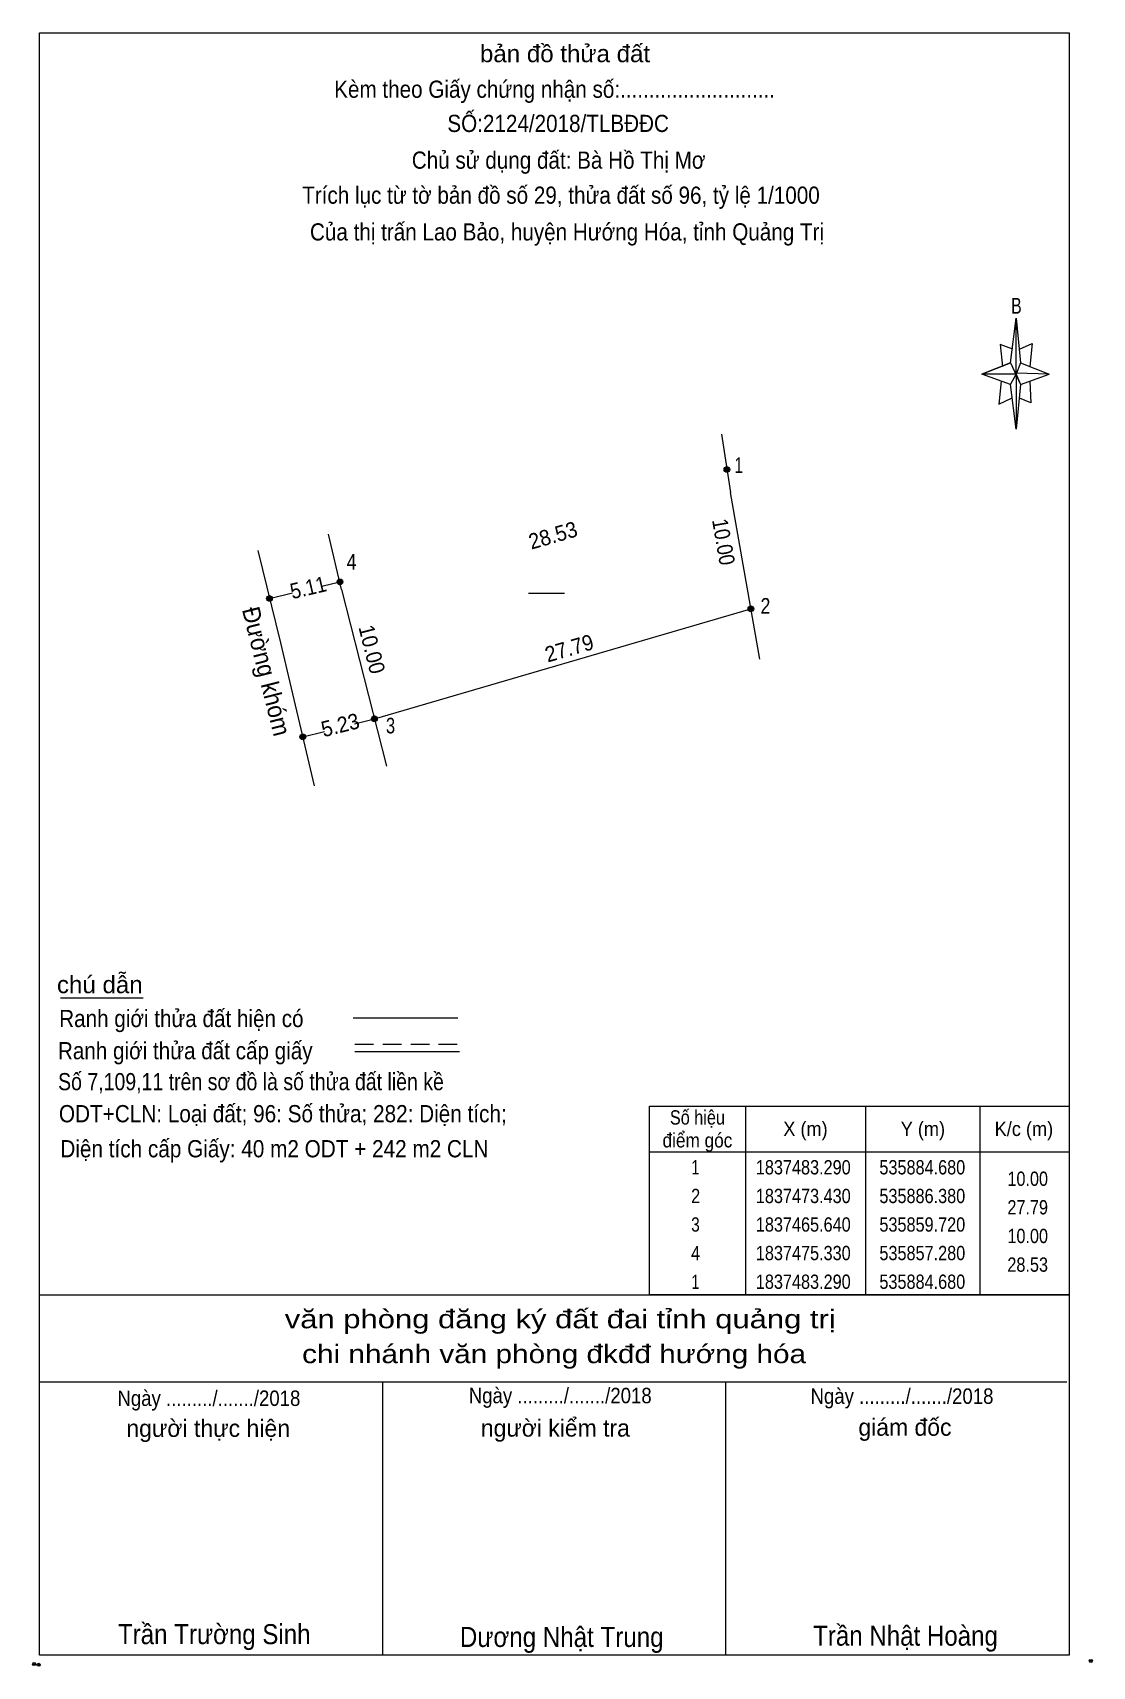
# Model space of a CAD drawing. Header units: metres. Extents: x 535836 to 535911, y 1837399 to 1837514.
import ezdxf
from ezdxf.enums import TextEntityAlignment as Align

# ---------------------------------------------------------------- set-up
doc = ezdxf.new("R2010")
doc.units = ezdxf.units.M
doc.header["$LTSCALE"] = 0.44
doc.header["$PDMODE"] = 32
doc.header["$PDSIZE"] = 0.22
doc.linetypes.add('MEDIUM_DASHED', pattern=[4.5, 3, -1.5])
for name, color, linetype, lineweight in [('10', 7, 'Continuous', 13), ('17', 7, 'Continuous', 13), ('23', 7, 'Continuous', 13), ('5', 7, 'Continuous', 13), ('6', 7, 'Continuous', 13), ('63', 7, 'Continuous', 13)]:
    doc.layers.add(name, color=color, linetype=linetype, lineweight=lineweight)

msp = doc.modelspace()

# ---------------------------------------------------------------- hatches: boundary and pattern name
at = {"layer": '63'}
for points in [[(535884.88, 1837483.29, 1), (535884.48, 1837483.29, 1)], [(535857.48, 1837475.33, 1), (535857.08, 1837475.33, 1)], [(535852.49, 1837474.16, 1), (535852.09, 1837474.16, 1)], [(535886.58, 1837473.43, 1), (535886.18, 1837473.43, 1)], [(535859.92, 1837465.64, 1), (535859.52, 1837465.64, 1)], [(535854.85, 1837464.36, 1), (535854.45, 1837464.36, 1)]]:
    msp.add_hatch(color=256, dxfattribs=at).paths.add_polyline_path(points)

# ---------------------------------------------------------------- linework, layer by layer
at = {"layer": '10'}
for p in [(535884.29, 1837485.78), (535887.01, 1837469.87)]:
    msp.add_line(p, (535884.94, 1837481.65), dxfattribs=at)
at = {"layer": '17'}
msp.add_line((535837.48, 1837445.88), (535843.35, 1837445.88), dxfattribs=at)
at = {"layer": '23'}
for p, q in [((535857.4, 1837474.8), (535856.48, 1837478.72)), ((535851.46, 1837477.56), (535853.07, 1837471.03)), ((535857.4, 1837474.8), (535860.57, 1837462.3)), ((535853.07, 1837471.03), (535855.46, 1837460.9))]:
    msp.add_line(p, q, dxfattribs=at)
at = {"layer": '5'}
for p, q in [((535904.76, 1837490.84), (535905.16, 1837494)), ((535905.48, 1837490.84), (535907.51, 1837490.03)), ((535904.76, 1837489.3), (535902.73, 1837490.03)), ((535906.13, 1837489.54), (535906.21, 1837488)), ((535905.48, 1837489.3), (535905.16, 1837486.14)), ((535906.21, 1837488), (535905.4, 1837488.33)), ((535836.01, 1837424.87), (535908.91, 1837424.87)), ((535836.01, 1837418.71), (535908.75, 1837418.71)), ((535836.01, 1837418.71), (535908.75, 1837418.71)), ((535836.01, 1837418.71), (535908.75, 1837418.71)), ((535860.31, 1837399.35), (535860.31, 1837418.71)), ((535884.61, 1837399.35), (535884.61, 1837418.71))]:
    msp.add_line(p, q, dxfattribs=at)
for points in [[(535836.01, 1837514.21), (535908.91, 1837514.21), (535908.91, 1837399.35), (535836.01, 1837399.35)], [(535905.16, 1837494), (535905.48, 1837490.84), (535905.16, 1837490.03)], [(535905.16, 1837490.03), (535902.73, 1837490.03), (535904.76, 1837490.84), (535905.48, 1837489.3), (535907.51, 1837490.03), (535905.16, 1837490.11)], [(535905.16, 1837490.03), (535905.16, 1837486.14), (535904.76, 1837489.3)]]:
    msp.add_lwpolyline(points, close=True, dxfattribs=at)
for points in [[(535904.92, 1837491.81), (535904.03, 1837492.13), (535904.19, 1837490.59)], [(535905.4, 1837491.81), (535906.29, 1837492.21), (535906.13, 1837490.59)], [(535905.16, 1837490.03), (535904.76, 1837490.84), (535902.73, 1837490.03)], [(535904.11, 1837489.54), (535903.94, 1837487.92), (535904.84, 1837488.33)], [(535905.16, 1837490.03), (535905.48, 1837489.3), (535907.51, 1837490.03)], [(535908.91, 1837399.35), (535836.01, 1837399.35), (535836.01, 1837418.71)]]:
    msp.add_lwpolyline(points, dxfattribs=at)
for p in [(535835.63, 1837398.73), (535835.95, 1837398.68)]:
    msp.add_point(p, dxfattribs=at)
at = {"layer": '6'}
for p, q in [((535858.22, 1837444.48), (535865.62, 1837444.48)), ((535858.33, 1837442.1), (535865.74, 1837442.1))]:
    msp.add_line(p, q, dxfattribs=at)
at = {"layer": '6', "linetype": 'MEDIUM_DASHED'}
msp.add_line((535858.33, 1837442.61), (535865.78, 1837442.61), dxfattribs=at)
at = {"layer": '6'}
msp.add_point((535910.45, 1837398.95), dxfattribs=at)
at = {"layer": '63'}
for p, q in [((535852.29, 1837474.16), (535853.92, 1837474.55)), ((535856, 1837475.03), (535857.28, 1837475.33)), ((535870.64, 1837474.53), (535873.19, 1837474.53)), ((535859.72, 1837465.64), (535886.38, 1837473.43)), ((535858.3, 1837465.29), (535859.72, 1837465.64)), ((535854.65, 1837464.36), (535856.18, 1837464.75)), ((535886, 1837438.23), (535886, 1837424.87)), ((535894.5, 1837438.23), (535894.5, 1837424.87)), ((535902.6, 1837438.23), (535902.6, 1837424.87)), ((535879.2, 1837434.99), (535908.91, 1837434.99))]:
    msp.add_line(p, q, dxfattribs=at)
msp.add_lwpolyline([(535879.2, 1837438.23), (535908.91, 1837438.23), (535908.91, 1837424.87), (535879.2, 1837424.87)], close=True, dxfattribs=at)
for centre in [(535884.68, 1837483.29), (535857.28, 1837475.33), (535852.29, 1837474.16), (535886.38, 1837473.43), (535859.72, 1837465.64), (535854.65, 1837464.36)]:
    msp.add_circle(centre, 0.2, dxfattribs=at)

# ---------------------------------------------------------------- texts
at = {"layer": '5'}
for s, height, width, p in [('bản đồ thửa đất', 1.215, 1.05, (535873.22, 1837512.12)), ('Kèm theo Giấy chứng nhận số:...........................', 1.215, 0.9, (535872.48, 1837509.6)), ('SỐ:2124/2018/TLBĐĐC', 1.215, 0.9, (535872.73, 1837507.18)), ('Chủ sử dụng đất: Bà Hồ Thị Mơ', 1.215, 0.9, (535872.765, 1837504.58)), ('Trích lục từ tờ bản đồ số 29, thửa đất số 96, tỷ lệ 1/1000 ', 1.215, 0.9, (535873.135, 1837502.1)), ('Của thị trấn Lao Bảo, huyện Hướng Hóa, tỉnh Quảng Trị', 1.215, 0.9, (535873.36, 1837499.5)), ('B', 1.116, 0.75, (535905.185, 1837494.32)), ('văn phòng đăng ký đất đai tỉnh quảng trị', 1.312, 1.25, (535872.88, 1837422.5)), ('chi nhánh văn phòng đkđđ hướng hóa', 1.312, 1.2, (535872.445, 1837420.03)), ('Ngày ........./......./2018', 1.094, 0.9, (535848, 1837417)), ('Ngày ........./......./2018', 1.094, 0.9, (535872.88, 1837417.19)), ('Ngày ........./......./2018', 1.094, 0.9, (535897.08, 1837417.15)), ('Trần Trường Sinh', 1.417, 0.9, (535848.38, 1837400.14)), ('Dương Nhật Trung', 1.42, 0.9, (535872.985, 1837399.94)), ('Trần Nhật Hoàng', 1.417, 0.9, (535897.33, 1837400.03))]:
    msp.add_text(s, height=height, dxfattribs=dict(at, width=width)).set_placement(p, align=Align.CENTER)
for s, height, p in [('người thực hiện', 1.22, (535847.95, 1837414.81)), ('người kiểm tra', 1.215, (535872.535, 1837414.83)), ('giám đốc', 1.215, (535897.29, 1837414.89))]:
    msp.add_text(s, height=height, dxfattribs=at).set_placement(p, align=Align.CENTER)
at = {"layer": '6'}
for s, height, width, p in [('chú dẫn', 1.215, 1.05, (535837.24, 1837446.22)), ('Ranh giới thửa đất hiện có ', 1.215, 0.9, (535837.4, 1837443.82)), ('Ranh giới thửa đất cấp giấy', 1.215, 0.9, (535837.31, 1837441.54)), ('Số 7,109,11 trên sơ đồ là số thửa đất liền kề', 1.215, 0.85, (535837.32, 1837439.35)), ('ODT+CLN: Loại đất; 96: Số thửa; 282: Diện tích;', 1.22, 0.9, (535837.38, 1837437.08)), ('Diện tích cấp Giấy: 40 m2 ODT + 242 m2 CLN', 1.22, 0.9, (535837.48, 1837434.6))]:
    msp.add_text(s, height=height, dxfattribs=dict(at, width=width)).set_placement(p)
at = {"layer": '63'}
for s, height, width, p in [(' 1', 1.1, 0.75, (535885.83, 1837483.05)), (' 4', 1.1, 0.85, (535858.45, 1837476.21)), (' 2', 1.1, 0.85, (535887.76, 1837473.09)), (' 3', 1.1, 0.8, (535861.19, 1837464.61)), ('10.00', 1.01, 0.85, (535907.42, 1837432.58)), ('27.79', 1.01, 0.85, (535907.42, 1837430.56)), ('10.00', 1.01, 0.85, (535907.42, 1837428.53)), ('28.53', 1.012, 0.85, (535907.42, 1837426.5))]:
    msp.add_text(s, height=height, dxfattribs=dict(at, width=width)).set_placement(p, align=Align.RIGHT)
for s, height, rotation, width, p in [('28.53', 1.1, 16.199, 0.95, (535872.5166, 1837478.1013)), ('10.00', 1.1, 279.782, 0.9, (535883.9073, 1837478.0734)), ('5.11', 1.1, 13.196, 0.9, (535855.1594, 1837474.3976)), ('Đường khóm', 1.25, 284.134, 0.95, (535851.4721, 1837468.8526)), ('10.00', 1.1, 284.134, 0.95, (535859.0132, 1837470.4293)), ('27.79', 1.1, 16.288, 0.95, (535873.6707, 1837470.1111)), ('5.23', 1.1, 14.169, 0.95, (535857.4354, 1837464.6696))]:
    msp.add_text(s, height=height, rotation=rotation, dxfattribs=dict(at, width=width)).set_placement(p, align=Align.CENTER)
for s, width, p in [('Số hiệu', 0.85, (535882.595, 1837436.92)), ('điểm góc', 0.9, (535882.595, 1837435.3)), ('X (m)', 0.95, (535890.245, 1837436.11)), ('Y (m)', 0.95, (535898.56, 1837436.11)), ('K/c (m)', 0.95, (535905.715, 1837436.11)), (' 1', 0.75, (535882.31, 1837433.39)), ('1837483.290', 0.85, (535890.09, 1837433.39)), ('535884.680', 0.85, (535898.52, 1837433.39)), (' 2', 0.85, (535882.31, 1837431.36)), ('1837473.430', 0.85, (535890.09, 1837431.36)), ('535886.380', 0.85, (535898.52, 1837431.36)), (' 3', 0.8, (535882.305, 1837429.34)), ('1837465.640', 0.85, (535890.09, 1837429.34)), ('535859.720', 0.85, (535898.52, 1837429.34)), (' 4', 0.85, (535882.305, 1837427.32)), ('1837475.330', 0.85, (535890.09, 1837427.32)), ('535857.280', 0.85, (535898.52, 1837427.32)), (' 1', 0.75, (535882.31, 1837425.29)), ('1837483.290', 0.85, (535890.09, 1837425.29)), ('535884.680', 0.85, (535898.52, 1837425.29))]:
    msp.add_text(s, height=1.012, dxfattribs=dict(at, width=width)).set_placement(p, align=Align.CENTER)

doc.saveas('drawing.dxf')
